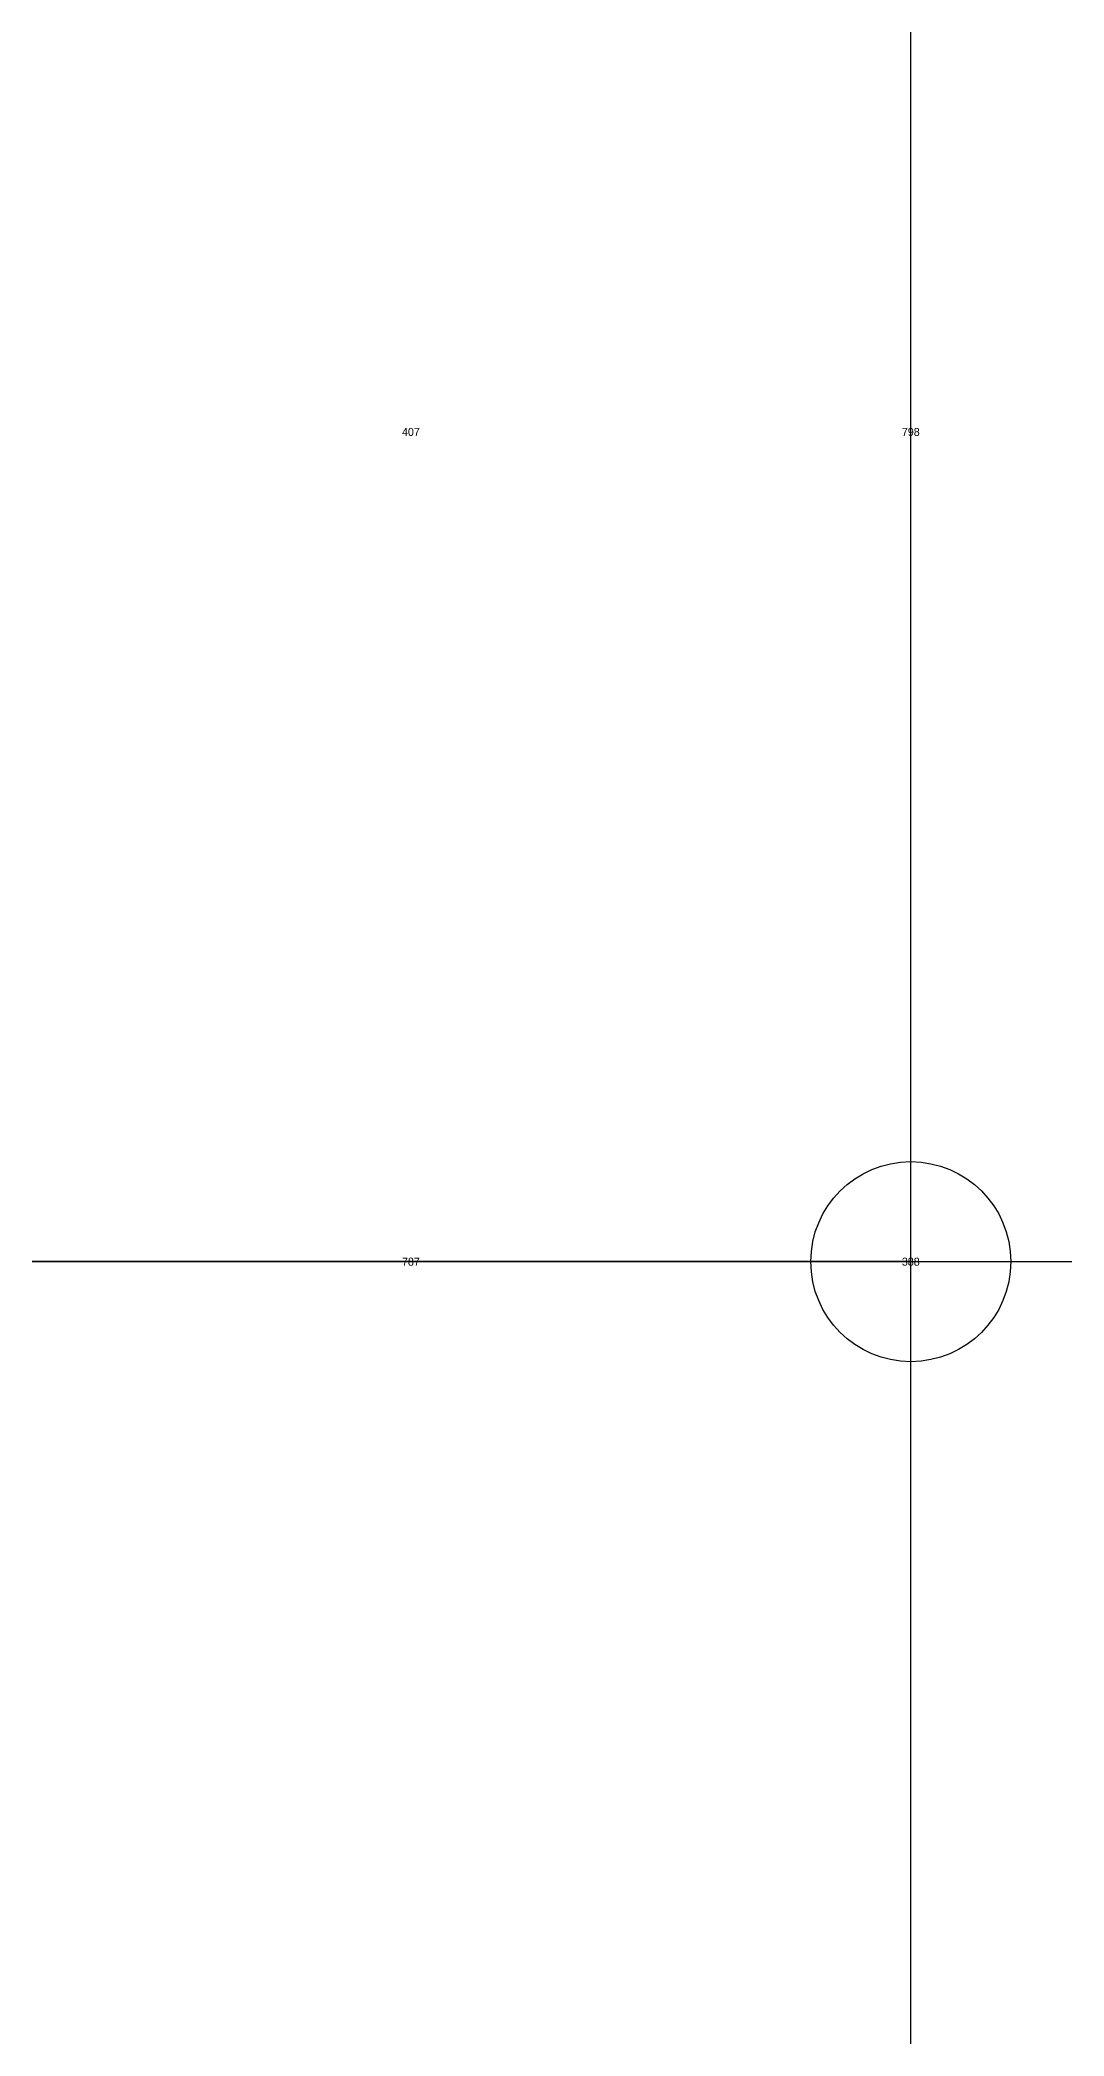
# Model space of a CAD drawing. Extents: x -2.75 to 2.75, y -2.5 to 2.5.
# Drawn here: x 1.9072 to 2.1633, y 0.9085 to 1.4075 of the extents above; entities that cross this region are included whole.
import ezdxf
from ezdxf.enums import TextEntityAlignment as Align

# ---------------------------------------------------------------- set-up
doc = ezdxf.new("R2010")
doc.units = 0
doc.header["$MEASUREMENT"] = 0
doc.header["$PDMODE"] = 33
doc.header["$PDSIZE"] = 0.05
for name, color, linetype in [('BRANCHE ESTERNO', 1, 'Continuous'), ('BRANCHE INTERNO', 7, 'Continuous'), ('BRANCHES-Index', 7, 'Continuous'), ('Faces', 7, 'Continuous'), ('Faces-Index', 7, 'Continuous'), ('NODI-Index', 7, 'Continuous'), ('NODO INTRADOSSO INTERNO', 7, 'Continuous')]:
    doc.layers.add(name, color=color, linetype=linetype)

msp = doc.modelspace()

# ---------------------------------------------------------------- linework, layer by layer
at = {"layer": 'BRANCHE ESTERNO'}
msp.add_line((2.125, 1.1021, 1.51691), (2.725, 1.1021, 1.64191), dxfattribs=at)
at = {"layer": 'BRANCHE INTERNO'}
for p, q in [((2.125, 1.1021, 1.51691), (2.125, 1.51691, 1.1021)), ((1.875, 1.1021, 1.51691), (2.125, 1.1021, 1.51691)), ((2.125, 0.57941, 1.78323), (2.125, 1.1021, 1.51691))]:
    msp.add_line(p, q, dxfattribs=at)
at = {"layer": 'Faces'}
for points in [[(1.875, 1.1021, 1.51691), (2.125, 1.1021, 1.51691), (2.125, 1.51691, 1.1021), (1.875, 1.51691, 1.1021)], [(1.875, 0.57941, 1.78323), (2.125, 0.57941, 1.78323), (2.125, 1.1021, 1.51691), (1.875, 1.1021, 1.51691)]]:
    msp.add_3dface(points, dxfattribs=at)
at = {"layer": 'NODO INTRADOSSO INTERNO'}
msp.add_point((2.125, 1.1021, 1.51691), dxfattribs=at)

# ---------------------------------------------------------------- texts
at = {"layer": 'BRANCHES-Index'}
for s, p in [('798', (2.125, 1.3095, 1.3095)), ('787', (2, 1.1021, 1.51691))]:
    msp.add_text(s, height=0.002, dxfattribs=at).set_placement(p, align=Align.MIDDLE_CENTER)
at = {"layer": 'Faces-Index'}
msp.add_text('407', height=0.002, dxfattribs=at).set_placement((2, 1.3095, 1.3095), align=Align.MIDDLE_CENTER)
at = {"layer": 'NODI-Index'}
msp.add_text('388', height=0.002, dxfattribs=at).set_placement((2.125, 1.1021, 1.51691), align=Align.MIDDLE_CENTER)

doc.saveas('drawing.dxf')
